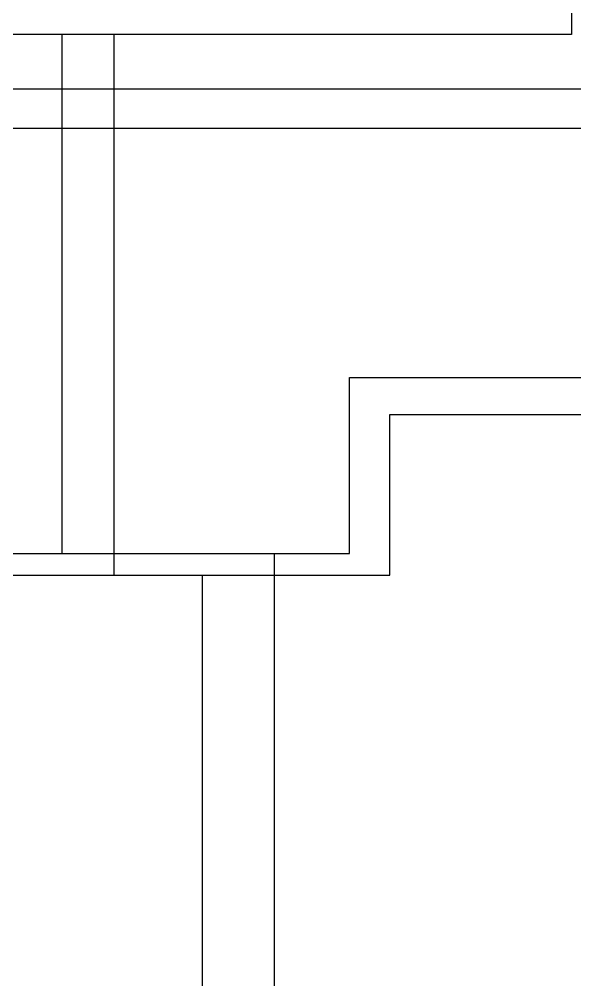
# Model space of a CAD drawing. Header units: millimetres. Extents: x -116 to 361, y -106 to 178.
# Drawn here: x 111.7 to 180.8, y -11.4 to 107.9 of the extents above; entities that cross this region are included whole.
import ezdxf

# ---------------------------------------------------------------- set-up
doc = ezdxf.new("R2010")
doc.units = ezdxf.units.MM

msp = doc.modelspace()

# ---------------------------------------------------------------- linework, layer by layer
for p, q in [((117.05, 41.54), (117.05, 106.03)), ((123.5, 38.86), (123.5, 106.03)), ((27.65, 99.29), (223.38, 99.29)), ((218.24, 94.36), (23.77, 94.36)), ((152.78, 41.54), (152.78, 63.39)), ((152.78, 63.39), (212.78, 63.39)), ((157.79, 38.86), (157.79, 58.82)), ((157.79, 58.82), (207.67, 58.82)), ((94.16, 41.54), (152.78, 41.54)), ((143.41, 41.54), (143.41, -23.64)), ((94.16, 38.86), (157.79, 38.86)), ((134.43, 38.86), (134.43, -15.93))]:
    msp.add_line(p, q)
msp.add_lwpolyline([(21.61, 135.33), (180.36, 135.33), (180.36, 106.03), (21.61, 106.03)], close=True)

doc.saveas('drawing.dxf')
